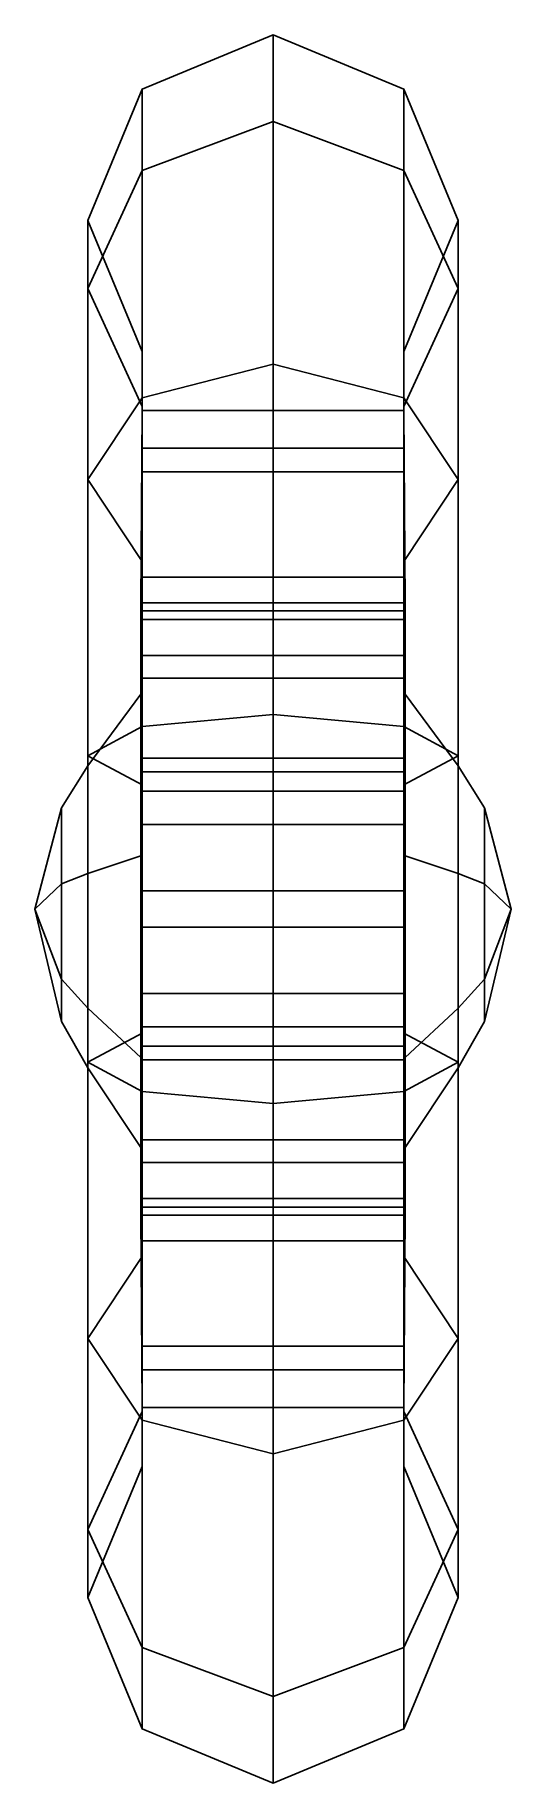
# Model space of a CAD drawing. Extents: x -0.75 to 0.75, y -0.33 to 0.33.
# Drawn here: x -0.75 to -0.57, y -0.33 to 0.33 of the extents above.
import ezdxf

# ---------------------------------------------------------------- set-up
doc = ezdxf.new("R2010")
doc.units = 0
doc.layers.add('WHEELS', color=2, linetype='CONTINUOUS')

msp = doc.modelspace()

# ---------------------------------------------------------------- linework, layer by layer
at = {"layer": 'WHEELS'}
for points in [[(-0.66, 0.29732, -0.14318), (-0.7095, 0.27885, -0.13429), (-0.7095, 0.3095), (-0.66, 0.33)], [(-0.66, 0.33), (-0.7095, 0.3095), (-0.7095, 0.27885, 0.13429), (-0.66, 0.29732, 0.14318)], [(-0.66, 0.29732, 0.14318), (-0.6105, 0.27885, 0.13429), (-0.6105, 0.3095), (-0.66, 0.33)], [(-0.66, 0.33), (-0.6105, 0.3095), (-0.6105, 0.27885, -0.13429), (-0.66, 0.29732, -0.14318)], [(-0.7095, 0.27885, -0.13429), (-0.73, 0.23425, -0.11281), (-0.73, 0.26), (-0.7095, 0.3095)], [(-0.7095, 0.3095), (-0.73, 0.26), (-0.73, 0.23425, 0.11281), (-0.7095, 0.27885, 0.13429)], [(-0.6105, 0.27885, 0.13429), (-0.59, 0.23425, 0.11281), (-0.59, 0.26), (-0.6105, 0.3095)], [(-0.6105, 0.3095), (-0.59, 0.26), (-0.59, 0.23425, -0.11281), (-0.6105, 0.27885, -0.13429)], [(-0.66, 0.20575, -0.258), (-0.7095, 0.19297, -0.24197), (-0.7095, 0.27885, -0.13429), (-0.66, 0.29732, -0.14318)], [(-0.66, 0.29732, 0.14318), (-0.7095, 0.27885, 0.13429), (-0.7095, 0.19297, 0.24197), (-0.66, 0.20575, 0.258)], [(-0.66, 0.20575, 0.258), (-0.6105, 0.19297, 0.24197), (-0.6105, 0.27885, 0.13429), (-0.66, 0.29732, 0.14318)], [(-0.66, 0.29732, -0.14318), (-0.6105, 0.27885, -0.13429), (-0.6105, 0.19297, -0.24197), (-0.66, 0.20575, -0.258)], [(-0.7095, 0.19297, -0.24197), (-0.73, 0.16211, -0.20328), (-0.73, 0.23425, -0.11281), (-0.7095, 0.27885, -0.13429)], [(-0.7095, 0.27885, 0.13429), (-0.73, 0.23425, 0.11281), (-0.73, 0.16211, 0.20328), (-0.7095, 0.19297, 0.24197)], [(-0.6105, 0.19297, 0.24197), (-0.59, 0.16211, 0.20328), (-0.59, 0.23425, 0.11281), (-0.6105, 0.27885, 0.13429)], [(-0.6105, 0.27885, -0.13429), (-0.59, 0.23425, -0.11281), (-0.59, 0.16211, -0.20328), (-0.6105, 0.19297, -0.24197)], [(-0.73, 0.23425, -0.11281), (-0.7095, 0.18966, -0.09133), (-0.7095, 0.2105), (-0.73, 0.26)], [(-0.73, 0.26), (-0.7095, 0.2105), (-0.7095, 0.18966, 0.09133), (-0.73, 0.23425, 0.11281)], [(-0.59, 0.23425, 0.11281), (-0.6105, 0.18966, 0.09133), (-0.6105, 0.2105), (-0.59, 0.26)], [(-0.59, 0.26), (-0.6105, 0.2105), (-0.6105, 0.18966, -0.09133), (-0.59, 0.23425, -0.11281)], [(-0.73, 0.16211, -0.20328), (-0.7095, 0.13125, -0.16458), (-0.7095, 0.18966, -0.09133), (-0.73, 0.23425, -0.11281)], [(-0.73, 0.23425, 0.11281), (-0.7095, 0.18966, 0.09133), (-0.7095, 0.13125, 0.16458), (-0.73, 0.16211, 0.20328)], [(-0.59, 0.16211, 0.20328), (-0.6105, 0.13125, 0.16458), (-0.6105, 0.18966, 0.09133), (-0.59, 0.23425, 0.11281)], [(-0.59, 0.23425, -0.11281), (-0.6105, 0.18966, -0.09133), (-0.6105, 0.13125, -0.16458), (-0.59, 0.16211, -0.20328)], [(-0.7095, 0.2105), (-0.7095, 0.18817, 0.01023), (-0.7095, 0.17397, 0.07243), (-0.7095, 0.18966, 0.09133)], [(-0.7095, 0.18817, -0.01023), (-0.7095, 0.18817, -0.01023), (-0.7095, 0.18817, 0.01023), (-0.7095, 0.2105)], [(-0.7095, 0.18966, -0.09133), (-0.7095, 0.17397, -0.07243), (-0.7095, 0.18817, -0.01023), (-0.7095, 0.2105)], [(-0.66, 0.07343, -0.32173), (-0.7095, 0.06887, -0.30174), (-0.7095, 0.19297, -0.24197), (-0.66, 0.20575, -0.258)], [(-0.66, 0.20575, 0.258), (-0.7095, 0.19297, 0.24197), (-0.7095, 0.06887, 0.30174), (-0.66, 0.07343, 0.32173)], [(-0.66, 0.07343, 0.32173), (-0.6105, 0.06887, 0.30174), (-0.6105, 0.19297, 0.24197), (-0.66, 0.20575, 0.258)], [(-0.66, 0.20575, -0.258), (-0.6105, 0.19297, -0.24197), (-0.6105, 0.06887, -0.30174), (-0.66, 0.07343, -0.32173)], [(-0.6105, 0.18966, 0.09133), (-0.6105, 0.17397, 0.07243), (-0.6105, 0.18817, 0.01023), (-0.6105, 0.2105)], [(-0.6105, 0.18817, 0.01023), (-0.6105, 0.18817, 0.01023), (-0.6105, 0.18817, -0.01023), (-0.6105, 0.2105)], [(-0.6105, 0.2105), (-0.6105, 0.18817, -0.01023), (-0.6105, 0.17397, -0.07243), (-0.6105, 0.18966, -0.09133)], [(-0.7095, 0.06887, -0.30174), (-0.73, 0.05786, -0.25348), (-0.73, 0.16211, -0.20328), (-0.7095, 0.19297, -0.24197)], [(-0.7095, 0.19297, 0.24197), (-0.73, 0.16211, 0.20328), (-0.73, 0.05786, 0.25348), (-0.7095, 0.06887, 0.30174)], [(-0.6105, 0.06887, 0.30174), (-0.59, 0.05786, 0.25348), (-0.59, 0.16211, 0.20328), (-0.6105, 0.19297, 0.24197)], [(-0.6105, 0.19297, -0.24197), (-0.59, 0.16211, -0.20328), (-0.59, 0.05786, -0.25348), (-0.6105, 0.06887, -0.30174)], [(-0.7095, 0.18817, -0.01023), (-0.71, 0.11559, -0.0193), (-0.71, 0.11559, 0.0193), (-0.7095, 0.18817, 0.01023)], [(-0.7095, 0.18817, 0.01023), (-0.71, 0.11559, 0.0193), (-0.61, 0.11559, 0.0193), (-0.6105, 0.18817, 0.01023)], [(-0.6105, 0.18817, -0.01023), (-0.61, 0.11559, -0.0193), (-0.71, 0.11559, -0.0193), (-0.7095, 0.18817, -0.01023)], [(-0.7095, 0.18966, 0.09133), (-0.7095, 0.1651, 0.09086), (-0.7095, 0.12532, 0.14074), (-0.7095, 0.13125, 0.16458)], [(-0.7095, 0.17397, 0.07243), (-0.7095, 0.17397, 0.07243), (-0.7095, 0.1651, 0.09086), (-0.7095, 0.18966, 0.09133)], [(-0.7095, 0.1651, -0.09086), (-0.7095, 0.1651, -0.09086), (-0.7095, 0.17397, -0.07243), (-0.7095, 0.18966, -0.09133)], [(-0.7095, 0.13125, -0.16458), (-0.7095, 0.12532, -0.14074), (-0.7095, 0.1651, -0.09086), (-0.7095, 0.18966, -0.09133)], [(-0.7095, 0.18817, 0.01023), (-0.6105, 0.18817, 0.01023), (-0.6105, 0.17397, 0.07243), (-0.7095, 0.17397, 0.07243)], [(-0.7095, 0.17397, -0.07243), (-0.6105, 0.17397, -0.07243), (-0.6105, 0.18817, -0.01023), (-0.7095, 0.18817, -0.01023)], [(-0.6105, 0.13125, 0.16458), (-0.6105, 0.12532, 0.14074), (-0.6105, 0.1651, 0.09086), (-0.6105, 0.18966, 0.09133)], [(-0.6105, 0.1651, 0.09086), (-0.6105, 0.1651, 0.09086), (-0.6105, 0.17397, 0.07243), (-0.6105, 0.18966, 0.09133)], [(-0.6105, 0.17397, -0.07243), (-0.6105, 0.17397, -0.07243), (-0.6105, 0.1651, -0.09086), (-0.6105, 0.18966, -0.09133)], [(-0.6105, 0.18966, -0.09133), (-0.6105, 0.1651, -0.09086), (-0.6105, 0.12532, -0.14074), (-0.6105, 0.13125, -0.16458)], [(-0.6105, 0.18817, 0.01023), (-0.61, 0.11559, 0.0193), (-0.61, 0.11559, -0.0193), (-0.6105, 0.18817, -0.01023)], [(-0.7095, 0.17397, 0.07243), (-0.71, 0.11252, 0.03277), (-0.71, 0.09577, 0.06754), (-0.7095, 0.1651, 0.09086)], [(-0.6105, 0.17397, 0.07243), (-0.61, 0.11252, 0.03277), (-0.71, 0.11252, 0.03277), (-0.7095, 0.17397, 0.07243)], [(-0.7095, 0.1651, -0.09086), (-0.71, 0.09577, -0.06754), (-0.71, 0.11252, -0.03277), (-0.7095, 0.17397, -0.07243)], [(-0.7095, 0.17397, -0.07243), (-0.71, 0.11252, -0.03277), (-0.61, 0.11252, -0.03277), (-0.6105, 0.17397, -0.07243)], [(-0.6105, 0.1651, 0.09086), (-0.61, 0.09577, 0.06754), (-0.61, 0.11252, 0.03277), (-0.6105, 0.17397, 0.07243)], [(-0.6105, 0.17397, -0.07243), (-0.61, 0.11252, -0.03277), (-0.61, 0.09577, -0.06754), (-0.6105, 0.1651, -0.09086)], [(-0.7095, 0.1651, 0.09086), (-0.71, 0.09577, 0.06754), (-0.61, 0.09577, 0.06754), (-0.6105, 0.1651, 0.09086)], [(-0.6105, 0.1651, -0.09086), (-0.61, 0.09577, -0.06754), (-0.71, 0.09577, -0.06754), (-0.7095, 0.1651, -0.09086)], [(-0.7095, 0.1651, 0.09086), (-0.6105, 0.1651, 0.09086), (-0.6105, 0.12532, 0.14074), (-0.7095, 0.12532, 0.14074)], [(-0.7095, 0.12532, -0.14074), (-0.6105, 0.12532, -0.14074), (-0.6105, 0.1651, -0.09086), (-0.7095, 0.1651, -0.09086)], [(-0.73, 0.05786, -0.25348), (-0.7095, 0.04684, -0.20522), (-0.7095, 0.13125, -0.16458), (-0.73, 0.16211, -0.20328)], [(-0.73, 0.16211, 0.20328), (-0.7095, 0.13125, 0.16458), (-0.7095, 0.04684, 0.20522), (-0.73, 0.05786, 0.25348)], [(-0.59, 0.05786, 0.25348), (-0.6105, 0.04684, 0.20522), (-0.6105, 0.13125, 0.16458), (-0.59, 0.16211, 0.20328)], [(-0.59, 0.16211, -0.20328), (-0.6105, 0.13125, -0.16458), (-0.6105, 0.04684, -0.20522), (-0.59, 0.05786, -0.25348)], [(-0.7095, 0.13125, 0.16458), (-0.7095, 0.10932, 0.15349), (-0.7095, 0.05184, 0.18117), (-0.7095, 0.04684, 0.20522)], [(-0.7095, 0.12532, 0.14074), (-0.7095, 0.12532, 0.14074), (-0.7095, 0.10932, 0.15349), (-0.7095, 0.13125, 0.16458)], [(-0.7095, 0.10932, -0.15349), (-0.7095, 0.10932, -0.15349), (-0.7095, 0.12532, -0.14074), (-0.7095, 0.13125, -0.16458)], [(-0.7095, 0.04684, -0.20522), (-0.7095, 0.05184, -0.18117), (-0.7095, 0.10932, -0.15349), (-0.7095, 0.13125, -0.16458)], [(-0.6105, 0.04684, 0.20522), (-0.6105, 0.05184, 0.18117), (-0.6105, 0.10932, 0.15349), (-0.6105, 0.13125, 0.16458)], [(-0.6105, 0.10932, 0.15349), (-0.6105, 0.10932, 0.15349), (-0.6105, 0.12532, 0.14074), (-0.6105, 0.13125, 0.16458)], [(-0.6105, 0.12532, -0.14074), (-0.6105, 0.12532, -0.14074), (-0.6105, 0.10932, -0.15349), (-0.6105, 0.13125, -0.16458)], [(-0.6105, 0.13125, -0.16458), (-0.6105, 0.10932, -0.15349), (-0.6105, 0.05184, -0.18117), (-0.6105, 0.04684, -0.20522)], [(-0.7095, 0.12532, 0.14074), (-0.71, 0.08716, 0.07834), (-0.71, 0.05698, 0.10241), (-0.7095, 0.10932, 0.15349)], [(-0.6105, 0.12532, 0.14074), (-0.61, 0.08716, 0.07834), (-0.71, 0.08716, 0.07834), (-0.7095, 0.12532, 0.14074)], [(-0.7095, 0.10932, -0.15349), (-0.71, 0.05698, -0.10241), (-0.71, 0.08716, -0.07834), (-0.7095, 0.12532, -0.14074)], [(-0.7095, 0.12532, -0.14074), (-0.71, 0.08716, -0.07834), (-0.61, 0.08716, -0.07834), (-0.6105, 0.12532, -0.14074)], [(-0.6105, 0.10932, 0.15349), (-0.61, 0.05698, 0.10241), (-0.61, 0.08716, 0.07834), (-0.6105, 0.12532, 0.14074)], [(-0.6105, 0.12532, -0.14074), (-0.61, 0.08716, -0.07834), (-0.61, 0.05698, -0.10241), (-0.6105, 0.10932, -0.15349)], [(-0.61, 0.11252, 0.03277), (-0.61, 0.11559, 0.0193), (-0.71, 0.11559, 0.0193), (-0.71, 0.11252, 0.03277)], [(-0.61, 0.11559, -0.0193), (-0.61, 0.11252, -0.03277), (-0.71, 0.11252, -0.03277), (-0.71, 0.11559, -0.0193)], [(-0.71, 0.11252, 0.03277), (-0.71, 0.11559, 0.0193), (-0.71, 0.08109, 0.03905)], [(-0.71, 0.11559, -0.0193), (-0.71, 0.11252, -0.03277), (-0.71, 0.08109, -0.03905), (-0.71, 0.08109, 0.03905)], [(-0.71, 0.09577, 0.06754), (-0.71, 0.11252, 0.03277), (-0.71, 0.08109, 0.03905)], [(-0.71, 0.11252, -0.03277), (-0.71, 0.09577, -0.06754), (-0.71, 0.08109, -0.03905)], [(-0.61, 0.11559, 0.0193), (-0.61, 0.11252, 0.03277), (-0.61, 0.08109, 0.03905), (-0.61, 0.08109, -0.03905)], [(-0.61, 0.11252, -0.03277), (-0.61, 0.11559, -0.0193), (-0.61, 0.08109, -0.03905)], [(-0.61, 0.11252, 0.03277), (-0.61, 0.09577, 0.06754), (-0.61, 0.08109, 0.03905)], [(-0.61, 0.09577, -0.06754), (-0.61, 0.11252, -0.03277), (-0.61, 0.08109, -0.03905)], [(-0.7095, 0.10932, 0.15349), (-0.71, 0.05698, 0.10241), (-0.61, 0.05698, 0.10241), (-0.6105, 0.10932, 0.15349)], [(-0.6105, 0.10932, -0.15349), (-0.61, 0.05698, -0.10241), (-0.71, 0.05698, -0.10241), (-0.7095, 0.10932, -0.15349)], [(-0.7095, 0.10932, 0.15349), (-0.6105, 0.10932, 0.15349), (-0.6105, 0.05184, 0.18117), (-0.7095, 0.05184, 0.18117)], [(-0.7095, 0.05184, -0.18117), (-0.6105, 0.05184, -0.18117), (-0.6105, 0.10932, -0.15349), (-0.7095, 0.10932, -0.15349)], [(-0.61, 0.08716, 0.07834), (-0.61, 0.09577, 0.06754), (-0.71, 0.09577, 0.06754), (-0.71, 0.08716, 0.07834)], [(-0.61, 0.09577, -0.06754), (-0.61, 0.08716, -0.07834), (-0.71, 0.08716, -0.07834), (-0.71, 0.09577, -0.06754)], [(-0.71, 0.08716, 0.07834), (-0.71, 0.09577, 0.06754), (-0.71, 0.08109, 0.03905), (-0.71, 0.02003, 0.08774)], [(-0.71, 0.09577, -0.06754), (-0.71, 0.08716, -0.07834), (-0.71, 0.08109, -0.03905)], [(-0.61, 0.09577, 0.06754), (-0.61, 0.08716, 0.07834), (-0.61, 0.08109, 0.03905)], [(-0.61, 0.08716, -0.07834), (-0.61, 0.09577, -0.06754), (-0.61, 0.08109, -0.03905), (-0.61, 0.02003, -0.08774)], [(-0.71, 0.02003, 0.08774), (-0.71, 0.08109, 0.03905), (-0.73, 0.05406, 0.02603), (-0.73, 0.01335, 0.0585)], [(-0.71, 0.08109, 0.03905), (-0.71, 0.08109, -0.03905), (-0.73, 0.05406, -0.02603), (-0.73, 0.05406, 0.02603)], [(-0.71, 0.08109, -0.03905), (-0.71, 0.02003, -0.08774), (-0.73, 0.01335, -0.0585), (-0.73, 0.05406, -0.02603)], [(-0.71, 0.05698, -0.10241), (-0.71, 0.04454, -0.1084), (-0.71, 0.02003, -0.08774), (-0.71, 0.08109, -0.03905)], [(-0.61, 0.05698, 0.10241), (-0.61, 0.04454, 0.1084), (-0.61, 0.02003, 0.08774), (-0.61, 0.08109, 0.03905)], [(-0.61, 0.08109, 0.03905), (-0.61, 0.02003, 0.08774), (-0.59, 0.01335, 0.0585), (-0.59, 0.05406, 0.02603)], [(-0.61, 0.08109, -0.03905), (-0.61, 0.08109, 0.03905), (-0.59, 0.05406, 0.02603), (-0.59, 0.05406, -0.02603)], [(-0.61, 0.02003, -0.08774), (-0.61, 0.08109, -0.03905), (-0.59, 0.05406, -0.02603), (-0.59, 0.01335, -0.0585)], [(-0.66, -0.07343, -0.32173), (-0.7095, -0.06887, -0.30174), (-0.7095, 0.06887, -0.30174), (-0.66, 0.07343, -0.32173)], [(-0.66, 0.07343, 0.32173), (-0.7095, 0.06887, 0.30174), (-0.7095, -0.06887, 0.30174), (-0.66, -0.07343, 0.32173)], [(-0.66, -0.07343, 0.32173), (-0.6105, -0.06887, 0.30174), (-0.6105, 0.06887, 0.30174), (-0.66, 0.07343, 0.32173)], [(-0.66, 0.07343, -0.32173), (-0.6105, 0.06887, -0.30174), (-0.6105, -0.06887, -0.30174), (-0.66, -0.07343, -0.32173)], [(-0.7095, -0.06887, -0.30174), (-0.73, -0.05786, -0.25348), (-0.73, 0.05786, -0.25348), (-0.7095, 0.06887, -0.30174)], [(-0.7095, 0.06887, 0.30174), (-0.73, 0.05786, 0.25348), (-0.73, -0.05786, 0.25348), (-0.7095, -0.06887, 0.30174)], [(-0.6105, -0.06887, 0.30174), (-0.59, -0.05786, 0.25348), (-0.59, 0.05786, 0.25348), (-0.6105, 0.06887, 0.30174)], [(-0.6105, 0.06887, -0.30174), (-0.59, 0.05786, -0.25348), (-0.59, -0.05786, -0.25348), (-0.6105, -0.06887, -0.30174)], [(-0.74, 0.00944, 0.04136), (-0.73, 0.01335, 0.0585), (-0.73, 0.05406, 0.02603), (-0.74, 0.03822, 0.01841)], [(-0.74, 0.03822, 0.01841), (-0.73, 0.05406, 0.02603), (-0.73, 0.05406, -0.02603), (-0.74, 0.03822, -0.01841)], [(-0.74, 0.03822, -0.01841), (-0.73, 0.05406, -0.02603), (-0.73, 0.01335, -0.0585), (-0.74, 0.00944, -0.04136)], [(-0.73, -0.05786, -0.25348), (-0.7095, -0.04684, -0.20522), (-0.7095, 0.04684, -0.20522), (-0.73, 0.05786, -0.25348)], [(-0.73, 0.05786, 0.25348), (-0.7095, 0.04684, 0.20522), (-0.7095, -0.04684, 0.20522), (-0.73, -0.05786, 0.25348)], [(-0.61, 0.04454, 0.1084), (-0.61, 0.05698, 0.10241), (-0.71, 0.05698, 0.10241), (-0.71, 0.04454, 0.1084)], [(-0.61, 0.05698, -0.10241), (-0.61, 0.04454, -0.1084), (-0.71, 0.04454, -0.1084), (-0.71, 0.05698, -0.10241)], [(-0.71, 0.04454, 0.1084), (-0.71, 0.05698, 0.10241), (-0.71, 0.02003, 0.08774)], [(-0.59, -0.05786, 0.25348), (-0.6105, -0.04684, 0.20522), (-0.6105, 0.04684, 0.20522), (-0.59, 0.05786, 0.25348)], [(-0.59, 0.05786, -0.25348), (-0.6105, 0.04684, -0.20522), (-0.6105, -0.04684, -0.20522), (-0.59, -0.05786, -0.25348)], [(-0.61, 0.04454, -0.1084), (-0.61, 0.05698, -0.10241), (-0.61, 0.02003, -0.08774)], [(-0.58, 0.03822, 0.01841), (-0.59, 0.05406, 0.02603), (-0.59, 0.01335, 0.0585), (-0.58, 0.00944, 0.04136)], [(-0.58, 0.03822, -0.01841), (-0.59, 0.05406, -0.02603), (-0.59, 0.05406, 0.02603), (-0.58, 0.03822, 0.01841)], [(-0.58, 0.00944, -0.04136), (-0.59, 0.01335, -0.0585), (-0.59, 0.05406, -0.02603), (-0.58, 0.03822, -0.01841)], [(-0.7095, 0.05184, 0.18117), (-0.71, 0.04454, 0.1084), (-0.71, 0.00691, 0.11699), (-0.7095, 0.0319, 0.18573)], [(-0.6105, 0.05184, 0.18117), (-0.61, 0.04454, 0.1084), (-0.71, 0.04454, 0.1084), (-0.7095, 0.05184, 0.18117)], [(-0.7095, 0.0319, -0.18573), (-0.71, 0.00691, -0.11699), (-0.71, 0.04454, -0.1084), (-0.7095, 0.05184, -0.18117)], [(-0.7095, 0.05184, -0.18117), (-0.71, 0.04454, -0.1084), (-0.61, 0.04454, -0.1084), (-0.6105, 0.05184, -0.18117)], [(-0.7095, 0.05184, 0.18117), (-0.7095, 0.05184, 0.18117), (-0.7095, 0.0319, 0.18573), (-0.7095, 0.04684, 0.20522)], [(-0.7095, 0.0319, -0.18573), (-0.7095, 0.0319, -0.18573), (-0.7095, 0.05184, -0.18117), (-0.7095, 0.04684, -0.20522)], [(-0.7095, 0.04684, 0.20522), (-0.7095, 0.0319, 0.18573), (-0.7095, -0.0319, 0.18573), (-0.7095, -0.04684, 0.20522)], [(-0.7095, -0.04684, -0.20522), (-0.7095, -0.0319, -0.18573), (-0.7095, 0.0319, -0.18573), (-0.7095, 0.04684, -0.20522)], [(-0.6105, 0.0319, 0.18573), (-0.61, 0.00691, 0.11699), (-0.61, 0.04454, 0.1084), (-0.6105, 0.05184, 0.18117)], [(-0.6105, 0.0319, 0.18573), (-0.6105, 0.0319, 0.18573), (-0.6105, 0.05184, 0.18117), (-0.6105, 0.04684, 0.20522)], [(-0.6105, 0.05184, -0.18117), (-0.6105, 0.05184, -0.18117), (-0.6105, 0.0319, -0.18573), (-0.6105, 0.04684, -0.20522)], [(-0.6105, 0.05184, -0.18117), (-0.61, 0.04454, -0.1084), (-0.61, 0.00691, -0.11699), (-0.6105, 0.0319, -0.18573)], [(-0.6105, -0.04684, 0.20522), (-0.6105, -0.0319, 0.18573), (-0.6105, 0.0319, 0.18573), (-0.6105, 0.04684, 0.20522)], [(-0.6105, 0.04684, -0.20522), (-0.6105, 0.0319, -0.18573), (-0.6105, -0.0319, -0.18573), (-0.6105, -0.04684, -0.20522)], [(-0.71, 0.00691, 0.11699), (-0.71, 0.04454, 0.1084), (-0.71, 0.02003, 0.08774)], [(-0.71, 0.04454, -0.1084), (-0.71, 0.00691, -0.11699), (-0.71, 0.02003, -0.08774)], [(-0.61, 0.04454, 0.1084), (-0.61, 0.00691, 0.11699), (-0.61, 0.02003, 0.08774)], [(-0.61, 0.00691, -0.11699), (-0.61, 0.04454, -0.1084), (-0.61, 0.02003, -0.08774)], [(-0.75, 0), (-0.74, 0.00944, 0.04136), (-0.74, 0.03822, 0.01841), (-0.75, 0)], [(-0.75, 0), (-0.74, 0.03822, 0.01841), (-0.74, 0.03822, -0.01841), (-0.75, 0)], [(-0.75, 0), (-0.74, 0.03822, -0.01841), (-0.74, 0.00944, -0.04136), (-0.75, 0)], [(-0.57, 0), (-0.58, 0.03822, 0.01841), (-0.58, 0.00944, 0.04136), (-0.57, 0)], [(-0.57, 0), (-0.58, 0.03822, -0.01841), (-0.58, 0.03822, 0.01841), (-0.57, 0)], [(-0.57, 0), (-0.58, 0.00944, -0.04136), (-0.58, 0.03822, -0.01841), (-0.57, 0)], [(-0.7095, 0.0319, 0.18573), (-0.71, 0.00691, 0.11699), (-0.61, 0.00691, 0.11699), (-0.6105, 0.0319, 0.18573)], [(-0.6105, 0.0319, -0.18573), (-0.61, 0.00691, -0.11699), (-0.71, 0.00691, -0.11699), (-0.7095, 0.0319, -0.18573)], [(-0.7095, 0.0319, 0.18573), (-0.6105, 0.0319, 0.18573), (-0.6105, -0.0319, 0.18573), (-0.7095, -0.0319, 0.18573)], [(-0.7095, -0.0319, -0.18573), (-0.6105, -0.0319, -0.18573), (-0.6105, 0.0319, -0.18573), (-0.7095, 0.0319, -0.18573)], [(-0.71, -0.05611, 0.07036), (-0.71, 0.02003, 0.08774), (-0.73, 0.01335, 0.0585), (-0.73, -0.03741, 0.04691)], [(-0.71, 0.02003, -0.08774), (-0.71, -0.05611, -0.07036), (-0.73, -0.03741, -0.04691), (-0.73, 0.01335, -0.0585)], [(-0.71, 0.00691, -0.11699), (-0.71, -0.00691, -0.11699), (-0.71, 0.02003, -0.08774)], [(-0.71, -0.04454, -0.1084), (-0.71, -0.05698, -0.10241), (-0.71, -0.05611, -0.07036), (-0.71, 0.02003, -0.08774)], [(-0.71, -0.00691, 0.11699), (-0.71, 0.00691, 0.11699), (-0.71, 0.02003, 0.08774), (-0.71, -0.05611, 0.07036)], [(-0.61, 0.00691, 0.11699), (-0.61, -0.00691, 0.11699), (-0.61, 0.02003, 0.08774)], [(-0.61, -0.00691, -0.11699), (-0.61, 0.00691, -0.11699), (-0.61, 0.02003, -0.08774), (-0.61, -0.05611, -0.07036)], [(-0.61, -0.04454, 0.1084), (-0.61, -0.05698, 0.10241), (-0.61, -0.05611, 0.07036), (-0.61, 0.02003, 0.08774)], [(-0.61, 0.02003, 0.08774), (-0.61, -0.05611, 0.07036), (-0.59, -0.03741, 0.04691), (-0.59, 0.01335, 0.0585)], [(-0.61, -0.05611, -0.07036), (-0.61, 0.02003, -0.08774), (-0.59, 0.01335, -0.0585), (-0.59, -0.03741, -0.04691)], [(-0.74, -0.02645, 0.03317), (-0.73, -0.03741, 0.04691), (-0.73, 0.01335, 0.0585), (-0.74, 0.00944, 0.04136)], [(-0.74, 0.00944, -0.04136), (-0.73, 0.01335, -0.0585), (-0.73, -0.03741, -0.04691), (-0.74, -0.02645, -0.03317)], [(-0.58, 0.00944, 0.04136), (-0.59, 0.01335, 0.0585), (-0.59, -0.03741, 0.04691), (-0.58, -0.02645, 0.03317)], [(-0.58, -0.02645, -0.03317), (-0.59, -0.03741, -0.04691), (-0.59, 0.01335, -0.0585), (-0.58, 0.00944, -0.04136)], [(-0.75, 0), (-0.74, -0.02645, 0.03317), (-0.74, 0.00944, 0.04136), (-0.75, 0)], [(-0.75, 0), (-0.74, 0.00944, -0.04136), (-0.74, -0.02645, -0.03317), (-0.75, 0)], [(-0.61, -0.00691, 0.11699), (-0.61, 0.00691, 0.11699), (-0.71, 0.00691, 0.11699), (-0.71, -0.00691, 0.11699)], [(-0.61, 0.00691, -0.11699), (-0.61, -0.00691, -0.11699), (-0.71, -0.00691, -0.11699), (-0.71, 0.00691, -0.11699)], [(-0.57, 0), (-0.58, 0.00944, 0.04136), (-0.58, -0.02645, 0.03317), (-0.57, 0)], [(-0.57, 0), (-0.58, -0.02645, -0.03317), (-0.58, 0.00944, -0.04136), (-0.57, 0)], [(-0.75, 0), (-0.74, -0.04243), (-0.74, -0.02645, 0.03317), (-0.75, 0)], [(-0.75, 0), (-0.74, -0.02645, -0.03317), (-0.74, -0.04243), (-0.75, 0)], [(-0.57, 0), (-0.58, -0.02645, 0.03317), (-0.58, -0.04243), (-0.57, 0)], [(-0.57, 0), (-0.58, -0.04243), (-0.58, -0.02645, -0.03317), (-0.57, 0)], [(-0.7095, -0.0319, 0.18573), (-0.71, -0.00691, 0.11699), (-0.71, -0.04454, 0.1084), (-0.7095, -0.05184, 0.18117)], [(-0.6105, -0.0319, 0.18573), (-0.61, -0.00691, 0.11699), (-0.71, -0.00691, 0.11699), (-0.7095, -0.0319, 0.18573)], [(-0.7095, -0.05184, -0.18117), (-0.71, -0.04454, -0.1084), (-0.71, -0.00691, -0.11699), (-0.7095, -0.0319, -0.18573)], [(-0.7095, -0.0319, -0.18573), (-0.71, -0.00691, -0.11699), (-0.61, -0.00691, -0.11699), (-0.6105, -0.0319, -0.18573)], [(-0.71, -0.04454, 0.1084), (-0.71, -0.00691, 0.11699), (-0.71, -0.05611, 0.07036)], [(-0.6105, -0.05184, 0.18117), (-0.61, -0.04454, 0.1084), (-0.61, -0.00691, 0.11699), (-0.6105, -0.0319, 0.18573)], [(-0.6105, -0.0319, -0.18573), (-0.61, -0.00691, -0.11699), (-0.61, -0.04454, -0.1084), (-0.6105, -0.05184, -0.18117)], [(-0.61, -0.04454, -0.1084), (-0.61, -0.00691, -0.11699), (-0.61, -0.05611, -0.07036)], [(-0.74, -0.04243), (-0.73, -0.06), (-0.73, -0.03741, 0.04691), (-0.74, -0.02645, 0.03317)], [(-0.74, -0.02645, -0.03317), (-0.73, -0.03741, -0.04691), (-0.73, -0.06), (-0.74, -0.04243)], [(-0.7095, -0.0319, 0.18573), (-0.7095, -0.0319, 0.18573), (-0.7095, -0.05184, 0.18117), (-0.7095, -0.04684, 0.20522)], [(-0.7095, -0.05184, -0.18117), (-0.7095, -0.05184, -0.18117), (-0.7095, -0.0319, -0.18573), (-0.7095, -0.04684, -0.20522)], [(-0.6105, -0.05184, 0.18117), (-0.6105, -0.05184, 0.18117), (-0.6105, -0.0319, 0.18573), (-0.6105, -0.04684, 0.20522)], [(-0.6105, -0.0319, -0.18573), (-0.6105, -0.0319, -0.18573), (-0.6105, -0.05184, -0.18117), (-0.6105, -0.04684, -0.20522)], [(-0.58, -0.02645, 0.03317), (-0.59, -0.03741, 0.04691), (-0.59, -0.06), (-0.58, -0.04243)], [(-0.58, -0.04243), (-0.59, -0.06), (-0.59, -0.03741, -0.04691), (-0.58, -0.02645, -0.03317)], [(-0.71, -0.09), (-0.71, -0.05611, 0.07036), (-0.73, -0.03741, 0.04691), (-0.73, -0.06)], [(-0.71, -0.05611, -0.07036), (-0.71, -0.09), (-0.73, -0.06), (-0.73, -0.03741, -0.04691)], [(-0.61, -0.05611, 0.07036), (-0.61, -0.09), (-0.59, -0.06), (-0.59, -0.03741, 0.04691)], [(-0.61, -0.09), (-0.61, -0.05611, -0.07036), (-0.59, -0.03741, -0.04691), (-0.59, -0.06)], [(-0.7095, -0.05184, 0.18117), (-0.71, -0.04454, 0.1084), (-0.61, -0.04454, 0.1084), (-0.6105, -0.05184, 0.18117)], [(-0.61, -0.05698, 0.10241), (-0.61, -0.04454, 0.1084), (-0.71, -0.04454, 0.1084), (-0.71, -0.05698, 0.10241)], [(-0.6105, -0.05184, -0.18117), (-0.61, -0.04454, -0.1084), (-0.71, -0.04454, -0.1084), (-0.7095, -0.05184, -0.18117)], [(-0.61, -0.04454, -0.1084), (-0.61, -0.05698, -0.10241), (-0.71, -0.05698, -0.10241), (-0.71, -0.04454, -0.1084)], [(-0.71, -0.05698, 0.10241), (-0.71, -0.04454, 0.1084), (-0.71, -0.05611, 0.07036)], [(-0.61, -0.05698, -0.10241), (-0.61, -0.04454, -0.1084), (-0.61, -0.05611, -0.07036)], [(-0.73, -0.16211, -0.20328), (-0.7095, -0.13125, -0.16458), (-0.7095, -0.04684, -0.20522), (-0.73, -0.05786, -0.25348)], [(-0.73, -0.05786, 0.25348), (-0.7095, -0.04684, 0.20522), (-0.7095, -0.13125, 0.16458), (-0.73, -0.16211, 0.20328)], [(-0.7095, -0.04684, 0.20522), (-0.7095, -0.05184, 0.18117), (-0.7095, -0.10932, 0.15349), (-0.7095, -0.13125, 0.16458)], [(-0.7095, -0.13125, -0.16458), (-0.7095, -0.10932, -0.15349), (-0.7095, -0.05184, -0.18117), (-0.7095, -0.04684, -0.20522)], [(-0.7095, -0.05184, 0.18117), (-0.6105, -0.05184, 0.18117), (-0.6105, -0.10932, 0.15349), (-0.7095, -0.10932, 0.15349)], [(-0.7095, -0.10932, -0.15349), (-0.6105, -0.10932, -0.15349), (-0.6105, -0.05184, -0.18117), (-0.7095, -0.05184, -0.18117)], [(-0.6105, -0.13125, 0.16458), (-0.6105, -0.10932, 0.15349), (-0.6105, -0.05184, 0.18117), (-0.6105, -0.04684, 0.20522)], [(-0.59, -0.16211, 0.20328), (-0.6105, -0.13125, 0.16458), (-0.6105, -0.04684, 0.20522), (-0.59, -0.05786, 0.25348)], [(-0.6105, -0.04684, -0.20522), (-0.6105, -0.05184, -0.18117), (-0.6105, -0.10932, -0.15349), (-0.6105, -0.13125, -0.16458)], [(-0.59, -0.05786, -0.25348), (-0.6105, -0.04684, -0.20522), (-0.6105, -0.13125, -0.16458), (-0.59, -0.16211, -0.20328)], [(-0.7095, -0.19297, -0.24197), (-0.73, -0.16211, -0.20328), (-0.73, -0.05786, -0.25348), (-0.7095, -0.06887, -0.30174)], [(-0.7095, -0.06887, 0.30174), (-0.73, -0.05786, 0.25348), (-0.73, -0.16211, 0.20328), (-0.7095, -0.19297, 0.24197)], [(-0.71, -0.05698, -0.10241), (-0.71, -0.08716, -0.07834), (-0.71, -0.05611, -0.07036)], [(-0.71, -0.08716, -0.07834), (-0.71, -0.09577, -0.06754), (-0.71, -0.05611, -0.07036)], [(-0.71, -0.11252, -0.03277), (-0.71, -0.11559, -0.0193), (-0.71, -0.09), (-0.71, -0.05611, -0.07036)], [(-0.71, -0.09577, 0.06754), (-0.71, -0.08716, 0.07834), (-0.71, -0.05611, 0.07036), (-0.71, -0.09)], [(-0.71, -0.08716, 0.07834), (-0.71, -0.05698, 0.10241), (-0.71, -0.05611, 0.07036)], [(-0.7095, -0.10932, 0.15349), (-0.71, -0.05698, 0.10241), (-0.71, -0.08716, 0.07834), (-0.7095, -0.12532, 0.14074)], [(-0.6105, -0.10932, 0.15349), (-0.61, -0.05698, 0.10241), (-0.71, -0.05698, 0.10241), (-0.7095, -0.10932, 0.15349)], [(-0.7095, -0.12532, -0.14074), (-0.71, -0.08716, -0.07834), (-0.71, -0.05698, -0.10241), (-0.7095, -0.10932, -0.15349)], [(-0.7095, -0.10932, -0.15349), (-0.71, -0.05698, -0.10241), (-0.61, -0.05698, -0.10241), (-0.6105, -0.10932, -0.15349)], [(-0.6105, -0.12532, 0.14074), (-0.61, -0.08716, 0.07834), (-0.61, -0.05698, 0.10241), (-0.6105, -0.10932, 0.15349)], [(-0.6105, -0.10932, -0.15349), (-0.61, -0.05698, -0.10241), (-0.61, -0.08716, -0.07834), (-0.6105, -0.12532, -0.14074)], [(-0.6105, -0.19297, 0.24197), (-0.59, -0.16211, 0.20328), (-0.59, -0.05786, 0.25348), (-0.6105, -0.06887, 0.30174)], [(-0.6105, -0.06887, -0.30174), (-0.59, -0.05786, -0.25348), (-0.59, -0.16211, -0.20328), (-0.6105, -0.19297, -0.24197)], [(-0.61, -0.08716, -0.07834), (-0.61, -0.05698, -0.10241), (-0.61, -0.05611, -0.07036)], [(-0.61, -0.09577, -0.06754), (-0.61, -0.08716, -0.07834), (-0.61, -0.05611, -0.07036), (-0.61, -0.09)], [(-0.61, -0.11252, 0.03277), (-0.61, -0.11559, 0.0193), (-0.61, -0.09), (-0.61, -0.05611, 0.07036)], [(-0.61, -0.08716, 0.07834), (-0.61, -0.09577, 0.06754), (-0.61, -0.05611, 0.07036)], [(-0.61, -0.05698, 0.10241), (-0.61, -0.08716, 0.07834), (-0.61, -0.05611, 0.07036)], [(-0.66, -0.20575, -0.258), (-0.7095, -0.19297, -0.24197), (-0.7095, -0.06887, -0.30174), (-0.66, -0.07343, -0.32173)], [(-0.66, -0.07343, 0.32173), (-0.7095, -0.06887, 0.30174), (-0.7095, -0.19297, 0.24197), (-0.66, -0.20575, 0.258)], [(-0.66, -0.20575, 0.258), (-0.6105, -0.19297, 0.24197), (-0.6105, -0.06887, 0.30174), (-0.66, -0.07343, 0.32173)], [(-0.66, -0.07343, -0.32173), (-0.6105, -0.06887, -0.30174), (-0.6105, -0.19297, -0.24197), (-0.66, -0.20575, -0.258)], [(-0.7095, -0.12532, 0.14074), (-0.71, -0.08716, 0.07834), (-0.61, -0.08716, 0.07834), (-0.6105, -0.12532, 0.14074)], [(-0.61, -0.09577, 0.06754), (-0.61, -0.08716, 0.07834), (-0.71, -0.08716, 0.07834), (-0.71, -0.09577, 0.06754)], [(-0.6105, -0.12532, -0.14074), (-0.61, -0.08716, -0.07834), (-0.71, -0.08716, -0.07834), (-0.7095, -0.12532, -0.14074)], [(-0.61, -0.08716, -0.07834), (-0.61, -0.09577, -0.06754), (-0.71, -0.09577, -0.06754), (-0.71, -0.08716, -0.07834)], [(-0.71, -0.11559, -0.0193), (-0.71, -0.11559, 0.0193), (-0.71, -0.09)], [(-0.71, -0.11559, 0.0193), (-0.71, -0.11252, 0.03277), (-0.71, -0.09)], [(-0.71, -0.11252, 0.03277), (-0.71, -0.09577, 0.06754), (-0.71, -0.09)], [(-0.61, -0.11252, -0.03277), (-0.61, -0.09577, -0.06754), (-0.61, -0.09)], [(-0.61, -0.11559, -0.0193), (-0.61, -0.11252, -0.03277), (-0.61, -0.09)], [(-0.61, -0.11559, 0.0193), (-0.61, -0.11559, -0.0193), (-0.61, -0.09)], [(-0.7095, -0.1651, 0.09086), (-0.71, -0.09577, 0.06754), (-0.71, -0.11252, 0.03277), (-0.7095, -0.17397, 0.07243)], [(-0.6105, -0.1651, 0.09086), (-0.61, -0.09577, 0.06754), (-0.71, -0.09577, 0.06754), (-0.7095, -0.1651, 0.09086)], [(-0.7095, -0.17397, -0.07243), (-0.71, -0.11252, -0.03277), (-0.71, -0.09577, -0.06754), (-0.7095, -0.1651, -0.09086)], [(-0.7095, -0.1651, -0.09086), (-0.71, -0.09577, -0.06754), (-0.61, -0.09577, -0.06754), (-0.6105, -0.1651, -0.09086)], [(-0.6105, -0.17397, 0.07243), (-0.61, -0.11252, 0.03277), (-0.61, -0.09577, 0.06754), (-0.6105, -0.1651, 0.09086)], [(-0.6105, -0.1651, -0.09086), (-0.61, -0.09577, -0.06754), (-0.61, -0.11252, -0.03277), (-0.6105, -0.17397, -0.07243)], [(-0.7095, -0.10932, 0.15349), (-0.7095, -0.10932, 0.15349), (-0.7095, -0.12532, 0.14074), (-0.7095, -0.13125, 0.16458)], [(-0.7095, -0.12532, -0.14074), (-0.7095, -0.12532, -0.14074), (-0.7095, -0.10932, -0.15349), (-0.7095, -0.13125, -0.16458)], [(-0.6105, -0.12532, 0.14074), (-0.6105, -0.12532, 0.14074), (-0.6105, -0.10932, 0.15349), (-0.6105, -0.13125, 0.16458)], [(-0.6105, -0.10932, -0.15349), (-0.6105, -0.10932, -0.15349), (-0.6105, -0.12532, -0.14074), (-0.6105, -0.13125, -0.16458)], [(-0.61, -0.11252, -0.03277), (-0.61, -0.11559, -0.0193), (-0.71, -0.11559, -0.0193), (-0.71, -0.11252, -0.03277)], [(-0.7095, -0.17397, 0.07243), (-0.71, -0.11252, 0.03277), (-0.61, -0.11252, 0.03277), (-0.6105, -0.17397, 0.07243)], [(-0.61, -0.11559, 0.0193), (-0.61, -0.11252, 0.03277), (-0.71, -0.11252, 0.03277), (-0.71, -0.11559, 0.0193)], [(-0.6105, -0.17397, -0.07243), (-0.61, -0.11252, -0.03277), (-0.71, -0.11252, -0.03277), (-0.7095, -0.17397, -0.07243)], [(-0.6105, -0.18817, 0.01023), (-0.61, -0.11559, 0.0193), (-0.71, -0.11559, 0.0193), (-0.7095, -0.18817, 0.01023)], [(-0.7095, -0.18817, -0.01023), (-0.71, -0.11559, -0.0193), (-0.61, -0.11559, -0.0193), (-0.6105, -0.18817, -0.01023)], [(-0.7095, -0.18817, 0.01023), (-0.71, -0.11559, 0.0193), (-0.71, -0.11559, -0.0193), (-0.7095, -0.18817, -0.01023)], [(-0.6105, -0.18817, -0.01023), (-0.61, -0.11559, -0.0193), (-0.61, -0.11559, 0.0193), (-0.6105, -0.18817, 0.01023)], [(-0.7095, -0.12532, 0.14074), (-0.6105, -0.12532, 0.14074), (-0.6105, -0.1651, 0.09086), (-0.7095, -0.1651, 0.09086)], [(-0.7095, -0.13125, 0.16458), (-0.7095, -0.12532, 0.14074), (-0.7095, -0.1651, 0.09086), (-0.7095, -0.18966, 0.09133)], [(-0.7095, -0.1651, -0.09086), (-0.6105, -0.1651, -0.09086), (-0.6105, -0.12532, -0.14074), (-0.7095, -0.12532, -0.14074)], [(-0.7095, -0.18966, -0.09133), (-0.7095, -0.1651, -0.09086), (-0.7095, -0.12532, -0.14074), (-0.7095, -0.13125, -0.16458)], [(-0.6105, -0.18966, 0.09133), (-0.6105, -0.1651, 0.09086), (-0.6105, -0.12532, 0.14074), (-0.6105, -0.13125, 0.16458)], [(-0.6105, -0.13125, -0.16458), (-0.6105, -0.12532, -0.14074), (-0.6105, -0.1651, -0.09086), (-0.6105, -0.18966, -0.09133)], [(-0.73, -0.23425, -0.11281), (-0.7095, -0.18966, -0.09133), (-0.7095, -0.13125, -0.16458), (-0.73, -0.16211, -0.20328)], [(-0.73, -0.16211, 0.20328), (-0.7095, -0.13125, 0.16458), (-0.7095, -0.18966, 0.09133), (-0.73, -0.23425, 0.11281)], [(-0.59, -0.23425, 0.11281), (-0.6105, -0.18966, 0.09133), (-0.6105, -0.13125, 0.16458), (-0.59, -0.16211, 0.20328)], [(-0.59, -0.16211, -0.20328), (-0.6105, -0.13125, -0.16458), (-0.6105, -0.18966, -0.09133), (-0.59, -0.23425, -0.11281)], [(-0.7095, -0.27885, -0.13429), (-0.73, -0.23425, -0.11281), (-0.73, -0.16211, -0.20328), (-0.7095, -0.19297, -0.24197)], [(-0.7095, -0.19297, 0.24197), (-0.73, -0.16211, 0.20328), (-0.73, -0.23425, 0.11281), (-0.7095, -0.27885, 0.13429)], [(-0.6105, -0.27885, 0.13429), (-0.59, -0.23425, 0.11281), (-0.59, -0.16211, 0.20328), (-0.6105, -0.19297, 0.24197)], [(-0.6105, -0.19297, -0.24197), (-0.59, -0.16211, -0.20328), (-0.59, -0.23425, -0.11281), (-0.6105, -0.27885, -0.13429)], [(-0.7095, -0.1651, 0.09086), (-0.7095, -0.1651, 0.09086), (-0.7095, -0.17397, 0.07243), (-0.7095, -0.18966, 0.09133)], [(-0.7095, -0.17397, -0.07243), (-0.7095, -0.17397, -0.07243), (-0.7095, -0.1651, -0.09086), (-0.7095, -0.18966, -0.09133)], [(-0.6105, -0.17397, 0.07243), (-0.6105, -0.17397, 0.07243), (-0.6105, -0.1651, 0.09086), (-0.6105, -0.18966, 0.09133)], [(-0.6105, -0.1651, -0.09086), (-0.6105, -0.1651, -0.09086), (-0.6105, -0.17397, -0.07243), (-0.6105, -0.18966, -0.09133)], [(-0.7095, -0.2105), (-0.7095, -0.18817, -0.01023), (-0.7095, -0.17397, -0.07243), (-0.7095, -0.18966, -0.09133)], [(-0.7095, -0.18817, -0.01023), (-0.6105, -0.18817, -0.01023), (-0.6105, -0.17397, -0.07243), (-0.7095, -0.17397, -0.07243)], [(-0.7095, -0.17397, 0.07243), (-0.6105, -0.17397, 0.07243), (-0.6105, -0.18817, 0.01023), (-0.7095, -0.18817, 0.01023)], [(-0.7095, -0.18966, 0.09133), (-0.7095, -0.17397, 0.07243), (-0.7095, -0.18817, 0.01023), (-0.7095, -0.2105)], [(-0.6105, -0.18966, -0.09133), (-0.6105, -0.17397, -0.07243), (-0.6105, -0.18817, -0.01023), (-0.6105, -0.2105)], [(-0.6105, -0.2105), (-0.6105, -0.18817, 0.01023), (-0.6105, -0.17397, 0.07243), (-0.6105, -0.18966, 0.09133)], [(-0.73, -0.26), (-0.7095, -0.2105), (-0.7095, -0.18966, -0.09133), (-0.73, -0.23425, -0.11281)], [(-0.73, -0.23425, 0.11281), (-0.7095, -0.18966, 0.09133), (-0.7095, -0.2105), (-0.73, -0.26)], [(-0.7095, -0.18817, 0.01023), (-0.7095, -0.18817, 0.01023), (-0.7095, -0.18817, -0.01023), (-0.7095, -0.2105)], [(-0.6105, -0.18817, -0.01023), (-0.6105, -0.18817, -0.01023), (-0.6105, -0.18817, 0.01023), (-0.6105, -0.2105)], [(-0.59, -0.26), (-0.6105, -0.2105), (-0.6105, -0.18966, 0.09133), (-0.59, -0.23425, 0.11281)], [(-0.59, -0.23425, -0.11281), (-0.6105, -0.18966, -0.09133), (-0.6105, -0.2105), (-0.59, -0.26)], [(-0.66, -0.29732, -0.14318), (-0.7095, -0.27885, -0.13429), (-0.7095, -0.19297, -0.24197), (-0.66, -0.20575, -0.258)], [(-0.66, -0.20575, 0.258), (-0.7095, -0.19297, 0.24197), (-0.7095, -0.27885, 0.13429), (-0.66, -0.29732, 0.14318)], [(-0.66, -0.29732, 0.14318), (-0.6105, -0.27885, 0.13429), (-0.6105, -0.19297, 0.24197), (-0.66, -0.20575, 0.258)], [(-0.66, -0.20575, -0.258), (-0.6105, -0.19297, -0.24197), (-0.6105, -0.27885, -0.13429), (-0.66, -0.29732, -0.14318)], [(-0.7095, -0.3095), (-0.73, -0.26), (-0.73, -0.23425, -0.11281), (-0.7095, -0.27885, -0.13429)], [(-0.7095, -0.27885, 0.13429), (-0.73, -0.23425, 0.11281), (-0.73, -0.26), (-0.7095, -0.3095)], [(-0.6105, -0.3095), (-0.59, -0.26), (-0.59, -0.23425, 0.11281), (-0.6105, -0.27885, 0.13429)], [(-0.6105, -0.27885, -0.13429), (-0.59, -0.23425, -0.11281), (-0.59, -0.26), (-0.6105, -0.3095)], [(-0.66, -0.33), (-0.7095, -0.3095), (-0.7095, -0.27885, -0.13429), (-0.66, -0.29732, -0.14318)], [(-0.66, -0.29732, 0.14318), (-0.7095, -0.27885, 0.13429), (-0.7095, -0.3095), (-0.66, -0.33)], [(-0.66, -0.33), (-0.6105, -0.3095), (-0.6105, -0.27885, 0.13429), (-0.66, -0.29732, 0.14318)], [(-0.66, -0.29732, -0.14318), (-0.6105, -0.27885, -0.13429), (-0.6105, -0.3095), (-0.66, -0.33)]]:
    msp.add_3dface(points, dxfattribs=at)

doc.saveas('drawing.dxf')
